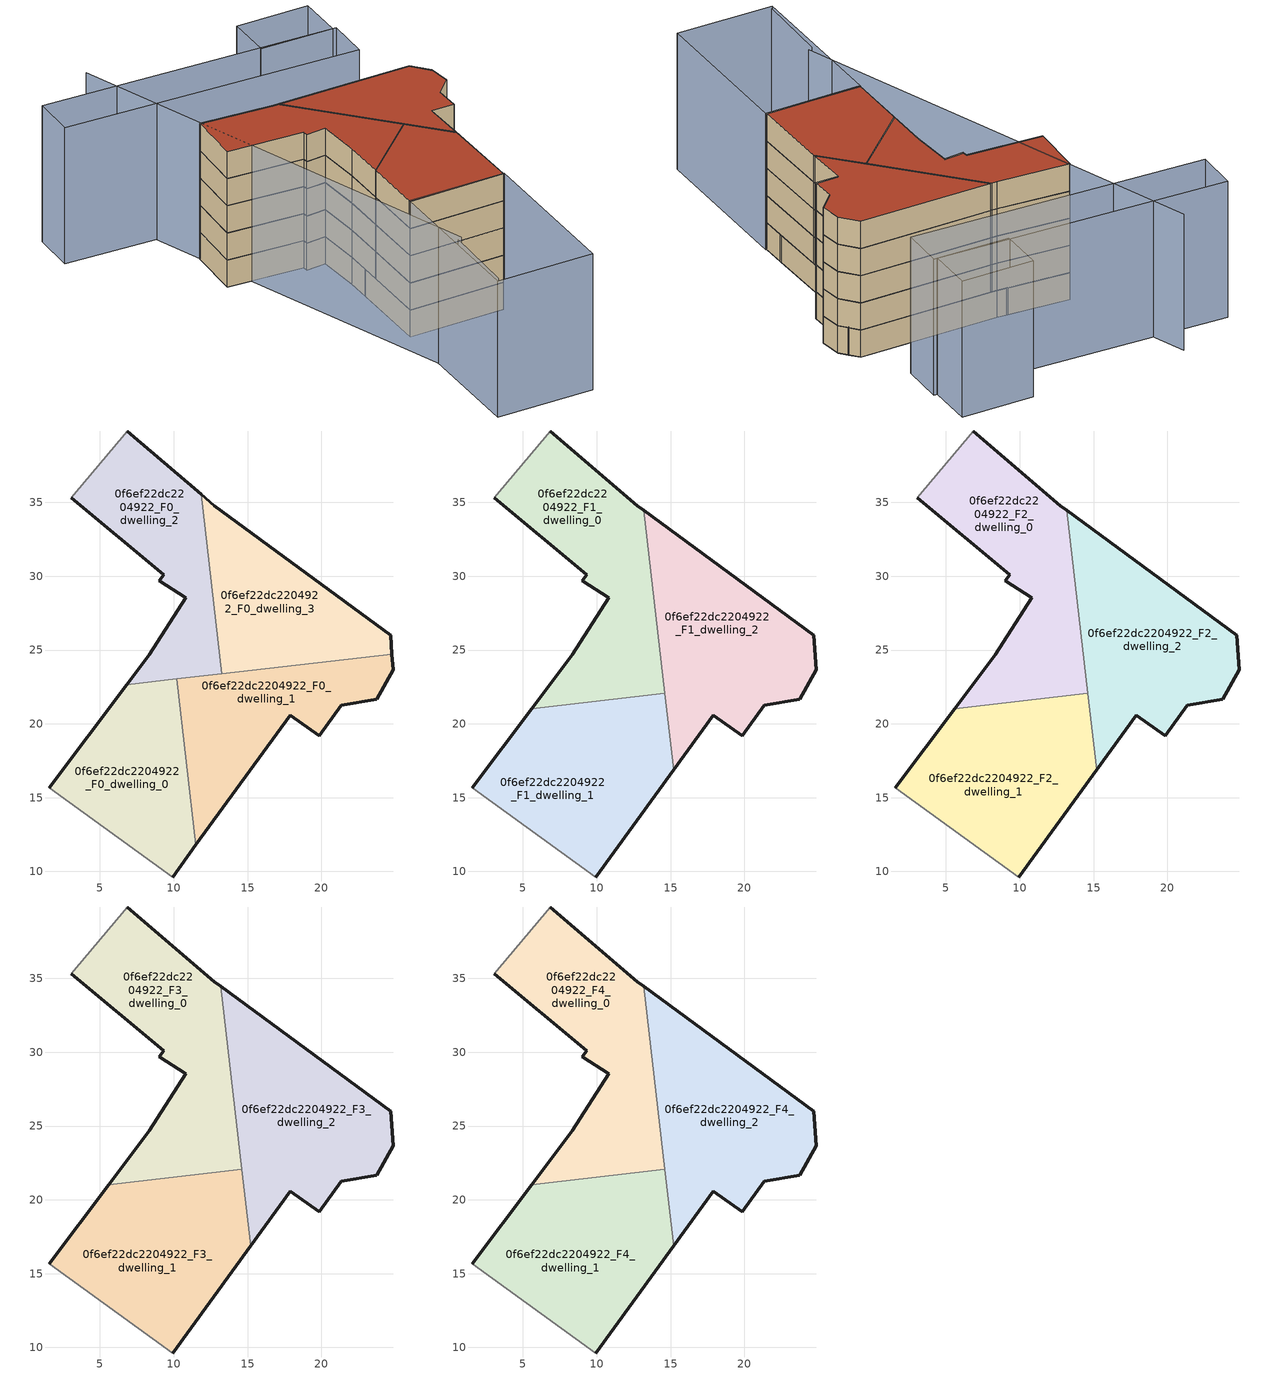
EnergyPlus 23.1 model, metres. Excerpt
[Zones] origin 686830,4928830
0f6ef22dc2204922_F0_dwelling_0
 floor ground (EU_floor_Construction): 9.93,9.63 11.5,11.8 10.2,23.04 6.81,22.65 1.58,15.67 z0
 wall outside (EU_wall_Construction): 1.58,15.67 6.81,22.65 / 11.5,11.8 9.93,9.63 z0:3
 wall adiabatic (EU_wall_Construction): 9.93,9.63 1.58,15.67 z0:3
 wall to 0f6ef22dc2204922_F0_dwelling_1 (EU_wall_Construction): 10.2,23.04 11.5,11.8 z0:3
 wall to 0f6ef22dc2204922_F0_dwelling_2 (EU_wall_Construction): 6.81,22.65 10.2,23.04 z0:3
0f6ef22dc2204922_F0_dwelling_1
 floor ground (EU_floor_Construction): 19.86,19.19 21.34,21.26 23.74,21.66 24.85,23.66 24.78,24.72 10.2,23.04 11.5,11.8 17.88,20.6 z0
 wall outside (EU_wall_Construction): 24.78,24.72 24.85,23.66 23.74,21.66 21.34,21.26 19.86,19.19 17.88,20.6 11.5,11.8 z0:3
 wall to 0f6ef22dc2204922_F0_dwelling_3 (EU_wall_Construction): 13.26,23.39 24.78,24.72 z0:3
 wall to 0f6ef22dc2204922_F0_dwelling_2 (EU_wall_Construction): 10.21,23.04 13.26,23.39 z0:3
0f6ef22dc2204922_F0_dwelling_2
 floor ground (EU_floor_Construction): 13.26,23.39 11.85,35.54 6.84,39.84 3.07,35.33 9.31,30.11 9.02,29.68 10.82,28.56 8.34,24.69 6.81,22.65 z0
 wall outside (EU_wall_Construction): 6.84,39.84 11.85,35.54 / 6.81,22.65 8.34,24.69 10.82,28.56 9.02,29.68 9.31,30.11 3.07,35.33 z0:3
 wall adiabatic (EU_wall_Construction): 3.07,35.33 6.84,39.84 z0:3
 wall to 0f6ef22dc2204922_F0_dwelling_3 (EU_wall_Construction): 11.85,35.54 13.26,23.39 z0:3
0f6ef22dc2204922_F0_dwelling_3
 floor ground (EU_floor_Construction): 24.78,24.72 24.69,25.99 12.73,34.79 11.85,35.54 13.26,23.39 z0
 wall outside (EU_wall_Construction): 11.85,35.54 12.73,34.79 24.69,25.99 24.78,24.72 z0:3
0f6ef22dc2204922_F1_dwelling_0
 floor to 0f6ef22dc2204922_F0_dwelling_2 (EU_floor_Construction): 13.26,23.39 11.85,35.54 6.84,39.84 3.07,35.33 9.31,30.11 9.02,29.68 10.82,28.56 8.34,24.69 6.81,22.65 z3
 floor to 0f6ef22dc2204922_F0_dwelling_0 (EU_floor_Construction): 10.37,21.58 10.21,23.04 6.81,22.65 5.6,21.03 z3
 floor to 0f6ef22dc2204922_F0_dwelling_3 (EU_floor_Construction): 14.43,23.53 13.17,34.46 12.73,34.79 11.85,35.54 13.26,23.39 z3
 floor to 0f6ef22dc2204922_F0_dwelling_1 (EU_floor_Construction): 14.6,22.07 14.43,23.53 10.21,23.04 10.37,21.58 z3
 wall outside (EU_wall_Construction): 6.84,39.84 12.73,34.79 13.17,34.46 / 5.6,21.03 8.34,24.69 10.82,28.56 9.02,29.68 9.31,30.11 3.07,35.33 z3:6
 wall adiabatic (EU_wall_Construction): 3.07,35.33 6.84,39.84 z3:6
 wall to 0f6ef22dc2204922_F1_dwelling_1 (EU_wall_Construction): 14.6,22.07 5.6,21.03 z3:6
 wall to 0f6ef22dc2204922_F1_dwelling_2 (EU_wall_Construction): 13.17,34.46 14.6,22.07 z3:6
0f6ef22dc2204922_F1_dwelling_1
 floor to 0f6ef22dc2204922_F0_dwelling_0 (EU_floor_Construction): 9.93,9.63 11.5,11.8 10.37,21.58 5.6,21.03 1.58,15.67 z3
 floor to 0f6ef22dc2204922_F0_dwelling_1 (EU_floor_Construction): 11.5,11.8 15.2,16.89 14.6,22.07 10.37,21.58 z3
 wall outside (EU_wall_Construction): 1.58,15.67 5.6,21.03 / 15.2,16.89 9.93,9.63 z3:6
 wall adiabatic (EU_wall_Construction): 9.93,9.63 1.58,15.67 z3:6
 wall to 0f6ef22dc2204922_F1_dwelling_2 (EU_wall_Construction): 14.6,22.07 15.2,16.89 z3:6
0f6ef22dc2204922_F1_dwelling_2
 floor to 0f6ef22dc2204922_F0_dwelling_1 (EU_floor_Construction): 23.74,21.66 24.85,23.66 24.78,24.72 14.43,23.53 15.2,16.89 17.88,20.6 19.86,19.19 21.34,21.26 z3
 floor to 0f6ef22dc2204922_F0_dwelling_3 (EU_floor_Construction): 24.78,24.72 24.69,25.99 13.17,34.46 14.43,23.53 z3
 wall outside (EU_wall_Construction): 13.17,34.46 24.69,25.99 24.85,23.66 23.74,21.66 21.34,21.26 19.86,19.19 17.88,20.6 15.2,16.89 z3:6
0f6ef22dc2204922_F2_dwelling_0
 floor to 0f6ef22dc2204922_F1_dwelling_0 (EU_floor_Construction): 14.6,22.07 13.17,34.46 12.73,34.79 6.84,39.84 3.07,35.33 9.31,30.11 9.02,29.68 10.82,28.56 8.34,24.69 5.6,21.03 z6
 wall outside (EU_wall_Construction): 6.84,39.84 12.73,34.79 13.17,34.46 / 5.6,21.03 8.34,24.69 10.82,28.56 9.02,29.68 9.31,30.11 3.07,35.33 z6:9
 wall adiabatic (EU_wall_Construction): 3.07,35.33 6.84,39.84 z6:9
 wall to 0f6ef22dc2204922_F2_dwelling_1 (EU_wall_Construction): 14.6,22.07 5.6,21.03 z6:9
 wall to 0f6ef22dc2204922_F2_dwelling_2 (EU_wall_Construction): 13.17,34.46 14.6,22.07 z6:9
0f6ef22dc2204922_F2_dwelling_1
 floor to 0f6ef22dc2204922_F1_dwelling_1 (EU_floor_Construction): 9.93,9.63 15.2,16.89 14.6,22.07 5.6,21.03 1.58,15.67 z6
 wall outside (EU_wall_Construction): 1.58,15.67 5.6,21.03 / 15.2,16.89 9.93,9.63 z6:9
 wall adiabatic (EU_wall_Construction): 9.93,9.63 1.58,15.67 z6:9
 wall to 0f6ef22dc2204922_F2_dwelling_2 (EU_wall_Construction): 14.6,22.07 15.2,16.89 z6:9
0f6ef22dc2204922_F2_dwelling_2
 floor to 0f6ef22dc2204922_F1_dwelling_2 (EU_floor_Construction): 23.74,21.66 24.85,23.66 24.69,25.99 13.17,34.46 15.2,16.89 17.88,20.6 19.86,19.19 21.34,21.26 z6
 wall outside (EU_wall_Construction): 13.17,34.46 24.69,25.99 24.85,23.66 23.74,21.66 21.34,21.26 19.86,19.19 17.88,20.6 15.2,16.89 z6:9
0f6ef22dc2204922_F3_dwelling_0
 floor to 0f6ef22dc2204922_F2_dwelling_0 (EU_floor_Construction): 14.6,22.07 13.17,34.46 12.73,34.79 6.84,39.84 3.07,35.33 9.31,30.11 9.02,29.68 10.82,28.56 8.34,24.69 5.6,21.03 z9
 wall outside (EU_wall_Construction): 6.84,39.84 12.73,34.79 13.17,34.46 / 5.6,21.03 8.34,24.69 10.82,28.56 9.02,29.68 9.31,30.11 3.07,35.33 z9:12
 wall adiabatic (EU_wall_Construction): 3.07,35.33 6.84,39.84 z9:12
 wall to 0f6ef22dc2204922_F3_dwelling_1 (EU_wall_Construction): 14.6,22.07 5.6,21.03 z9:12
 wall to 0f6ef22dc2204922_F3_dwelling_2 (EU_wall_Construction): 13.17,34.46 14.6,22.07 z9:12
0f6ef22dc2204922_F3_dwelling_1
 floor to 0f6ef22dc2204922_F2_dwelling_1 (EU_floor_Construction): 9.93,9.63 15.2,16.89 14.6,22.07 5.6,21.03 1.58,15.67 z9
 wall outside (EU_wall_Construction): 1.58,15.67 5.6,21.03 / 15.2,16.89 9.93,9.63 z9:12
 wall adiabatic (EU_wall_Construction): 9.93,9.63 1.58,15.67 z9:12
 wall to 0f6ef22dc2204922_F3_dwelling_2 (EU_wall_Construction): 14.6,22.07 15.2,16.89 z9:12
0f6ef22dc2204922_F3_dwelling_2
 floor to 0f6ef22dc2204922_F2_dwelling_2 (EU_floor_Construction): 23.74,21.66 24.85,23.66 24.69,25.99 13.17,34.46 15.2,16.89 17.88,20.6 19.86,19.19 21.34,21.26 z9
 wall outside (EU_wall_Construction): 13.17,34.46 24.69,25.99 24.85,23.66 23.74,21.66 21.34,21.26 19.86,19.19 17.88,20.6 15.2,16.89 z9:12
0f6ef22dc2204922_F4_dwelling_0
 floor to 0f6ef22dc2204922_F3_dwelling_0 (EU_floor_Construction): 14.6,22.07 13.17,34.46 12.73,34.79 6.84,39.84 3.07,35.33 9.31,30.11 9.02,29.68 10.82,28.56 8.34,24.69 5.6,21.03 z12
 wall outside (EU_wall_Construction): 6.84,39.84 12.73,34.79 13.17,34.46 / 5.6,21.03 8.34,24.69 10.82,28.56 9.02,29.68 9.31,30.11 3.07,35.33 z12:15
 wall adiabatic (EU_wall_Construction): 3.07,35.33 6.84,39.84 z12:15
 wall to 0f6ef22dc2204922_F4_dwelling_1 (EU_wall_Construction): 14.6,22.07 5.6,21.03 z12:15
 wall to 0f6ef22dc2204922_F4_dwelling_2 (EU_wall_Construction): 13.17,34.46 14.6,22.07 z12:15
 roof outside (EU_roof_Construction): 12.73,34.79 13.17,34.46 14.6,22.07 5.6,21.03 8.34,24.69 10.82,28.56 9.02,29.68 9.31,30.11 3.07,35.33 6.84,39.84 z15
0f6ef22dc2204922_F4_dwelling_1
 floor to 0f6ef22dc2204922_F3_dwelling_1 (EU_floor_Construction): 9.93,9.63 15.2,16.89 14.6,22.07 5.6,21.03 1.58,15.67 z12
 wall outside (EU_wall_Construction): 1.58,15.67 5.6,21.03 / 15.2,16.89 9.93,9.63 z12:15
 wall adiabatic (EU_wall_Construction): 9.93,9.63 1.58,15.67 z12:15
 wall to 0f6ef22dc2204922_F4_dwelling_2 (EU_wall_Construction): 14.6,22.07 15.2,16.89 z12:15
 roof outside (EU_roof_Construction): 14.6,22.07 15.2,16.89 9.93,9.63 1.58,15.67 5.6,21.03 z15
0f6ef22dc2204922_F4_dwelling_2
 floor to 0f6ef22dc2204922_F3_dwelling_2 (EU_floor_Construction): 23.74,21.66 24.85,23.66 24.69,25.99 13.17,34.46 15.2,16.89 17.88,20.6 19.86,19.19 21.34,21.26 z12
 wall outside (EU_wall_Construction): 13.17,34.46 24.69,25.99 24.85,23.66 23.74,21.66 21.34,21.26 19.86,19.19 17.88,20.6 15.2,16.89 z12:15
 roof outside (EU_roof_Construction): 24.69,25.99 24.85,23.66 23.74,21.66 21.34,21.26 19.86,19.19 17.88,20.6 15.2,16.89 13.17,34.46 z15
shading: -3.11,8.58 -8.1,2.24 / 11.11,53.47 -2.52,8.57 / -8.6,2.07 1.68,15.8 / 1.68,15.8 9.97,9.6 / 9.97,9.6 -0.31,-4.14 / -0.31,-4.14 -8.6,2.07 / 28.05,35.41 21.87,40.09 / 21.87,40.09 24.79,43.94 / 24.79,43.94 30.97,39.25 / 30.97,39.25 28.05,35.41 / 3.79,54.84 28.37,35.15 / 28.37,35.15 25.46,31.52 / 25.46,31.52 0.88,51.21 / 0.88,51.21 3.79,54.84 z0:15
[Building]
EU S2 Campaign: North Axis=0; Terrain=City; Solar Distribution=FullExterior
[Site:Location]
Bologna: Latitude=44.5; Longitude=11.25; Time Zone=1; Elevation=37
[SizingPeriod:WeatherFileDays]
AnnualSizingPeriod: Begin Month=1; Begin Day of Month=1; End Month=12; End Day of Month=31; Day of Week for Start Day=Monday; Use Weather File Daylight Saving Period=No; Use Weather File Rain and Snow Indicators=No
[MATERIAL]
EU_InternalMass_Material: Roughness=MediumRough; Thickness=0.1; Conductivity=1; Density=1800; Specific Heat=900; Thermal Absorptance=0.9; Solar Absorptance=0.7; Visible Absorptance=0.7
[MATERIAL:NOMASS] Roughness=MediumRough; Thermal Absorptance=0.9; Solar Absorptance=0.7; Visible Absorptance=0.7
Name | Thermal Resistance
EU_wall_NoMass | 0.905828
EU_roof_NoMass | 0.37593
EU_floor_NoMass | 0.67114
[CONSTRUCTION]
EU_wall_Construction: EU_wall_NoMass
EU_roof_Construction: EU_roof_NoMass
EU_floor_Construction: EU_floor_NoMass
EU_InternalMass_Construction: EU_InternalMass_Material
[ZONE] Type=1; Multiplier=1; Ceiling Height=autocalculate; Floor Area=autocalculate; Part of Total Floor Area=Yes
Name | Volume
0f6ef22dc2204922_F0_dwelling_0 | 233.749
0f6ef22dc2204922_F1_dwelling_0; 0f6ef22dc2204922_F2_dwelling_0; 0f6ef22dc2204922_F3_dwelling_0; 0f6ef22dc2204922_F4_dwelling_0 | 311.646
0f6ef22dc2204922_F0_dwelling_1 | 233.75
0f6ef22dc2204922_F1_dwelling_1; 0f6ef22dc2204922_F2_dwelling_1; 0f6ef22dc2204922_F3_dwelling_1; 0f6ef22dc2204922_F4_dwelling_1 | 311.657
0f6ef22dc2204922_F0_dwelling_2 | 233.748
0f6ef22dc2204922_F1_dwelling_2; 0f6ef22dc2204922_F2_dwelling_2; 0f6ef22dc2204922_F3_dwelling_2; 0f6ef22dc2204922_F4_dwelling_2 | 311.653
0f6ef22dc2204922_F0_dwelling_3 | 233.74
[INTERNALMASS] Construction=EU_InternalMass_Construction
Name | Zone or ZoneList | Surface Area
0f6ef22dc2204922_F0_dwelling_0_EU_InternalMass | 0f6ef22dc2204922_F0_dwelling_0 | 77.9164
0f6ef22dc2204922_F0_dwelling_1_EU_InternalMass | 0f6ef22dc2204922_F0_dwelling_1 | 77.9163
0f6ef22dc2204922_F0_dwelling_2_EU_InternalMass | 0f6ef22dc2204922_F0_dwelling_2 | 77.9161
0f6ef22dc2204922_F0_dwelling_3_EU_InternalMass | 0f6ef22dc2204922_F0_dwelling_3 | 77.9134
0f6ef22dc2204922_F1_dwelling_0_EU_InternalMass | 0f6ef22dc2204922_F1_dwelling_0 | 103.883
0f6ef22dc2204922_F1_dwelling_1_EU_InternalMass | 0f6ef22dc2204922_F1_dwelling_1 | 103.887
0f6ef22dc2204922_F1_dwelling_2_EU_InternalMass | 0f6ef22dc2204922_F1_dwelling_2 | 103.884
0f6ef22dc2204922_F2_dwelling_0_EU_InternalMass | 0f6ef22dc2204922_F2_dwelling_0 | 103.883
0f6ef22dc2204922_F2_dwelling_1_EU_InternalMass | 0f6ef22dc2204922_F2_dwelling_1 | 103.887
0f6ef22dc2204922_F2_dwelling_2_EU_InternalMass | 0f6ef22dc2204922_F2_dwelling_2 | 103.884
0f6ef22dc2204922_F3_dwelling_0_EU_InternalMass | 0f6ef22dc2204922_F3_dwelling_0 | 103.883
0f6ef22dc2204922_F3_dwelling_1_EU_InternalMass | 0f6ef22dc2204922_F3_dwelling_1 | 103.887
0f6ef22dc2204922_F3_dwelling_2_EU_InternalMass | 0f6ef22dc2204922_F3_dwelling_2 | 103.884
0f6ef22dc2204922_F4_dwelling_0_EU_InternalMass | 0f6ef22dc2204922_F4_dwelling_0 | 103.883
0f6ef22dc2204922_F4_dwelling_1_EU_InternalMass | 0f6ef22dc2204922_F4_dwelling_1 | 103.887
0f6ef22dc2204922_F4_dwelling_2_EU_InternalMass | 0f6ef22dc2204922_F4_dwelling_2 | 103.884
[OTHEREQUIPMENT] Fuel Type=Electricity; Design Level Calculation Method=Watts/Area; Power per Zone Floor Area=1; Fraction Latent=0; Fraction Radiant=0; Fraction Lost=0; Carbon Dioxide Generation Rate=0; EndUse Subcategory=EU_Step8_InternalGains
Name | Zone or ZoneList or Space or SpaceList | Schedule
EU_Step8_InternalGain_0f6ef22dc2204922_F0_dwelling_0_f000 | 0f6ef22dc2204922_F0_dwelling_0 | EU_Step8_GainSchedule_0f6ef22dc2204922_F0_dwelling_0_f000
EU_Step8_InternalGain_0f6ef22dc2204922_F0_dwelling_1_f000 | 0f6ef22dc2204922_F0_dwelling_1 | EU_Step8_GainSchedule_0f6ef22dc2204922_F0_dwelling_1_f000
EU_Step8_InternalGain_0f6ef22dc2204922_F0_dwelling_2_f000 | 0f6ef22dc2204922_F0_dwelling_2 | EU_Step8_GainSchedule_0f6ef22dc2204922_F0_dwelling_2_f000
EU_Step8_InternalGain_0f6ef22dc2204922_F0_dwelling_3_f000 | 0f6ef22dc2204922_F0_dwelling_3 | EU_Step8_GainSchedule_0f6ef22dc2204922_F0_dwelling_3_f000
EU_Step8_InternalGain_0f6ef22dc2204922_F1_dwelling_0_f000 | 0f6ef22dc2204922_F1_dwelling_0 | EU_Step8_GainSchedule_0f6ef22dc2204922_F1_dwelling_0_f000
EU_Step8_InternalGain_0f6ef22dc2204922_F1_dwelling_1_f000 | 0f6ef22dc2204922_F1_dwelling_1 | EU_Step8_GainSchedule_0f6ef22dc2204922_F1_dwelling_1_f000
EU_Step8_InternalGain_0f6ef22dc2204922_F1_dwelling_2_f000 | 0f6ef22dc2204922_F1_dwelling_2 | EU_Step8_GainSchedule_0f6ef22dc2204922_F1_dwelling_2_f000
EU_Step8_InternalGain_0f6ef22dc2204922_F2_dwelling_0_f000 | 0f6ef22dc2204922_F2_dwelling_0 | EU_Step8_GainSchedule_0f6ef22dc2204922_F2_dwelling_0_f000
EU_Step8_InternalGain_0f6ef22dc2204922_F2_dwelling_1_f000 | 0f6ef22dc2204922_F2_dwelling_1 | EU_Step8_GainSchedule_0f6ef22dc2204922_F2_dwelling_1_f000
EU_Step8_InternalGain_0f6ef22dc2204922_F2_dwelling_2_f000 | 0f6ef22dc2204922_F2_dwelling_2 | EU_Step8_GainSchedule_0f6ef22dc2204922_F2_dwelling_2_f000
EU_Step8_InternalGain_0f6ef22dc2204922_F3_dwelling_0_f000 | 0f6ef22dc2204922_F3_dwelling_0 | EU_Step8_GainSchedule_0f6ef22dc2204922_F3_dwelling_0_f000
EU_Step8_InternalGain_0f6ef22dc2204922_F3_dwelling_1_f000 | 0f6ef22dc2204922_F3_dwelling_1 | EU_Step8_GainSchedule_0f6ef22dc2204922_F3_dwelling_1_f000
EU_Step8_InternalGain_0f6ef22dc2204922_F3_dwelling_2_f000 | 0f6ef22dc2204922_F3_dwelling_2 | EU_Step8_GainSchedule_0f6ef22dc2204922_F3_dwelling_2_f000
EU_Step8_InternalGain_0f6ef22dc2204922_F4_dwelling_0_f000 | 0f6ef22dc2204922_F4_dwelling_0 | EU_Step8_GainSchedule_0f6ef22dc2204922_F4_dwelling_0_f000
EU_Step8_InternalGain_0f6ef22dc2204922_F4_dwelling_1_f000 | 0f6ef22dc2204922_F4_dwelling_1 | EU_Step8_GainSchedule_0f6ef22dc2204922_F4_dwelling_1_f000
EU_Step8_InternalGain_0f6ef22dc2204922_F4_dwelling_2_f000 | 0f6ef22dc2204922_F4_dwelling_2 | EU_Step8_GainSchedule_0f6ef22dc2204922_F4_dwelling_2_f000
[ZONEVENTILATION:DESIGNFLOWRATE] Schedule=EU_AlwaysOn; Design Flow Rate Calculation Method=AirChanges/Hour; Air Changes per Hour=0.73129; Ventilation Type=Natural; Fan Pressure Rise=0; Fan Total Efficiency=1; Constant Term Coefficient=1; Temperature Term Coefficient=0; Velocity Term Coefficient=0; Velocity Squared Term Coefficient=0; Minimum Indoor Temperature=-100; Maximum Indoor Temperature=100; Delta Temperature=-100; Minimum Outdoor Temperature=-100; Maximum Outdoor Temperature=100; Maximum Wind Speed=40
Name | Zone or ZoneList or Space or SpaceList
EU_ConstantAir_0f6ef22dc2204922_F0_dwelling_0 | 0f6ef22dc2204922_F0_dwelling_0
EU_ConstantAir_0f6ef22dc2204922_F0_dwelling_1 | 0f6ef22dc2204922_F0_dwelling_1
EU_ConstantAir_0f6ef22dc2204922_F0_dwelling_2 | 0f6ef22dc2204922_F0_dwelling_2
EU_ConstantAir_0f6ef22dc2204922_F0_dwelling_3 | 0f6ef22dc2204922_F0_dwelling_3
EU_ConstantAir_0f6ef22dc2204922_F1_dwelling_0 | 0f6ef22dc2204922_F1_dwelling_0
EU_ConstantAir_0f6ef22dc2204922_F1_dwelling_1 | 0f6ef22dc2204922_F1_dwelling_1
EU_ConstantAir_0f6ef22dc2204922_F1_dwelling_2 | 0f6ef22dc2204922_F1_dwelling_2
EU_ConstantAir_0f6ef22dc2204922_F2_dwelling_0 | 0f6ef22dc2204922_F2_dwelling_0
EU_ConstantAir_0f6ef22dc2204922_F2_dwelling_1 | 0f6ef22dc2204922_F2_dwelling_1
EU_ConstantAir_0f6ef22dc2204922_F2_dwelling_2 | 0f6ef22dc2204922_F2_dwelling_2
EU_ConstantAir_0f6ef22dc2204922_F3_dwelling_0 | 0f6ef22dc2204922_F3_dwelling_0
EU_ConstantAir_0f6ef22dc2204922_F3_dwelling_1 | 0f6ef22dc2204922_F3_dwelling_1
EU_ConstantAir_0f6ef22dc2204922_F3_dwelling_2 | 0f6ef22dc2204922_F3_dwelling_2
EU_ConstantAir_0f6ef22dc2204922_F4_dwelling_0 | 0f6ef22dc2204922_F4_dwelling_0
EU_ConstantAir_0f6ef22dc2204922_F4_dwelling_1 | 0f6ef22dc2204922_F4_dwelling_1
EU_ConstantAir_0f6ef22dc2204922_F4_dwelling_2 | 0f6ef22dc2204922_F4_dwelling_2
[HVACTEMPLATE:THERMOSTAT] Constant Heating Setpoint=20; Constant Cooling Setpoint=50
EU_HeatOnly_0f6ef22dc2204922_F0_dwelling_0; EU_HeatOnly_0f6ef22dc2204922_F0_dwelling_1; EU_HeatOnly_0f6ef22dc2204922_F0_dwelling_2; EU_HeatOnly_0f6ef22dc2204922_F0_dwelling_3; EU_HeatOnly_0f6ef22dc2204922_F1_dwelling_0; EU_HeatOnly_0f6ef22dc2204922_F1_dwelling_1; EU_HeatOnly_0f6ef22dc2204922_F1_dwelling_2; EU_HeatOnly_0f6ef22dc2204922_F2_dwelling_0; EU_HeatOnly_0f6ef22dc2204922_F2_dwelling_1; EU_HeatOnly_0f6ef22dc2204922_F2_dwelling_2; EU_HeatOnly_0f6ef22dc2204922_F3_dwelling_0; EU_HeatOnly_0f6ef22dc2204922_F3_dwelling_1; EU_HeatOnly_0f6ef22dc2204922_F3_dwelling_2; EU_HeatOnly_0f6ef22dc2204922_F4_dwelling_0; EU_HeatOnly_0f6ef22dc2204922_F4_dwelling_1; EU_HeatOnly_0f6ef22dc2204922_F4_dwelling_2
[HVACTEMPLATE:ZONE:IDEALLOADSAIRSYSTEM] System Availability Schedule=EU_AlwaysOn; Maximum Heating Supply Air Temperature=50; Minimum Cooling Supply Air Temperature=13; Maximum Heating Supply Air Humidity Ratio=0.0156; Minimum Cooling Supply Air Humidity Ratio=0.0077; Heating Limit=NoLimit; Cooling Limit=NoLimit; Heating Availability Schedule=EU_AlwaysOn; Cooling Availability Schedule=EU_CoolingOff; Dehumidification Control Type=ConstantSensibleHeatRatio; Cooling Sensible Heat Ratio=0.7; Dehumidification Setpoint=60; Humidification Control Type=None; Humidification Setpoint=30; Outdoor Air Method=None; Outdoor Air Flow Rate per Person=0.00944; Outdoor Air Flow Rate per Zone Floor Area=0; Outdoor Air Flow Rate per Zone=0; Demand Controlled Ventilation Type=None; Outdoor Air Economizer Type=NoEconomizer; Heat Recovery Type=None; Sensible Heat Recovery Effectiveness=0.7; Latent Heat Recovery Effectiveness=0.65
Name | Template Thermostat
0f6ef22dc2204922_F0_dwelling_0 | EU_HeatOnly_0f6ef22dc2204922_F0_dwelling_0
0f6ef22dc2204922_F0_dwelling_1 | EU_HeatOnly_0f6ef22dc2204922_F0_dwelling_1
0f6ef22dc2204922_F0_dwelling_2 | EU_HeatOnly_0f6ef22dc2204922_F0_dwelling_2
0f6ef22dc2204922_F0_dwelling_3 | EU_HeatOnly_0f6ef22dc2204922_F0_dwelling_3
0f6ef22dc2204922_F1_dwelling_0 | EU_HeatOnly_0f6ef22dc2204922_F1_dwelling_0
0f6ef22dc2204922_F1_dwelling_1 | EU_HeatOnly_0f6ef22dc2204922_F1_dwelling_1
0f6ef22dc2204922_F1_dwelling_2 | EU_HeatOnly_0f6ef22dc2204922_F1_dwelling_2
0f6ef22dc2204922_F2_dwelling_0 | EU_HeatOnly_0f6ef22dc2204922_F2_dwelling_0
0f6ef22dc2204922_F2_dwelling_1 | EU_HeatOnly_0f6ef22dc2204922_F2_dwelling_1
0f6ef22dc2204922_F2_dwelling_2 | EU_HeatOnly_0f6ef22dc2204922_F2_dwelling_2
0f6ef22dc2204922_F3_dwelling_0 | EU_HeatOnly_0f6ef22dc2204922_F3_dwelling_0
0f6ef22dc2204922_F3_dwelling_1 | EU_HeatOnly_0f6ef22dc2204922_F3_dwelling_1
0f6ef22dc2204922_F3_dwelling_2 | EU_HeatOnly_0f6ef22dc2204922_F3_dwelling_2
0f6ef22dc2204922_F4_dwelling_0 | EU_HeatOnly_0f6ef22dc2204922_F4_dwelling_0
0f6ef22dc2204922_F4_dwelling_1 | EU_HeatOnly_0f6ef22dc2204922_F4_dwelling_1
0f6ef22dc2204922_F4_dwelling_2 | EU_HeatOnly_0f6ef22dc2204922_F4_dwelling_2
[SIZING:ZONE] Zone Cooling Design Supply Air Temperature Input Method=SupplyAirTemperature; Zone Cooling Design Supply Air Temperature=13; Zone Heating Design Supply Air Temperature Input Method=SupplyAirTemperature; Zone Heating Design Supply Air Temperature=50; Zone Cooling Design Supply Air Humidity Ratio=0.008; Zone Heating Design Supply Air Humidity Ratio=0.008; Cooling Design Air Flow Method=DesignDay; Cooling Design Air Flow Rate=0; Cooling Minimum Air Flow per Zone Floor Area=0.000762; Cooling Minimum Air Flow=0; Cooling Minimum Air Flow Fraction=0.2; Heating Design Air Flow Method=DesignDay; Heating Design Air Flow Rate=0; Heating Maximum Air Flow per Zone Floor Area=0.002032; Heating Maximum Air Flow=0.141576; Heating Maximum Air Flow Fraction=0.3; Account for Dedicated Outdoor Air System=No; Dedicated Outdoor Air System Control Strategy=NeutralSupplyAir; Dedicated Outdoor Air Low Setpoint Temperature for Design=autosize; Dedicated Outdoor Air High Setpoint Temperature for Design=autosize; Zone Load Sizing Method=Sensible Load Only No Latent Load; Zone Latent Cooling Design Supply Air Humidity Ratio Input Method=HumidityRatioDifference; Zone Cooling Design Supply Air Humidity Ratio Difference=0.005; Zone Latent Heating Design Supply Air Humidity Ratio Input Method=HumidityRatioDifference; Zone Humidification Design Supply Air Humidity Ratio Difference=0.005
0f6ef22dc2204922_F0_dwelling_0; 0f6ef22dc2204922_F0_dwelling_1; 0f6ef22dc2204922_F0_dwelling_2; 0f6ef22dc2204922_F0_dwelling_3; 0f6ef22dc2204922_F1_dwelling_0; 0f6ef22dc2204922_F1_dwelling_1; 0f6ef22dc2204922_F1_dwelling_2; 0f6ef22dc2204922_F2_dwelling_0; 0f6ef22dc2204922_F2_dwelling_1; 0f6ef22dc2204922_F2_dwelling_2; 0f6ef22dc2204922_F3_dwelling_0; 0f6ef22dc2204922_F3_dwelling_1; 0f6ef22dc2204922_F3_dwelling_2; 0f6ef22dc2204922_F4_dwelling_0; 0f6ef22dc2204922_F4_dwelling_1; 0f6ef22dc2204922_F4_dwelling_2
[SCHEDULE:CONSTANT]
Name | Hourly Value
EU_AlwaysOn | 1
EU_CoolingOff | 0
[SCHEDULE:FILE] Column Number=1; Rows to Skip at Top=0; Number of Hours of Data=8760; Column Separator=Comma; Interpolate to Timestep=No; Minutes per Item=60; Adjust Schedule for Daylight Savings=Yes
Name | File
EU_Step8_GainSchedule_0f6ef22dc2204922_F0_dwelling_0_f000 | ../../schedules/0f6ef22dc2204922/0f6ef22dc2204922_F0_dwelling_0_f000_gain.csv
EU_Step8_GainSchedule_0f6ef22dc2204922_F0_dwelling_1_f000 | ../../schedules/0f6ef22dc2204922/0f6ef22dc2204922_F0_dwelling_1_f000_gain.csv
EU_Step8_GainSchedule_0f6ef22dc2204922_F0_dwelling_2_f000 | ../../schedules/0f6ef22dc2204922/0f6ef22dc2204922_F0_dwelling_2_f000_gain.csv
EU_Step8_GainSchedule_0f6ef22dc2204922_F0_dwelling_3_f000 | ../../schedules/0f6ef22dc2204922/0f6ef22dc2204922_F0_dwelling_3_f000_gain.csv
EU_Step8_GainSchedule_0f6ef22dc2204922_F1_dwelling_0_f000 | ../../schedules/0f6ef22dc2204922/0f6ef22dc2204922_F1_dwelling_0_f000_gain.csv
EU_Step8_GainSchedule_0f6ef22dc2204922_F1_dwelling_1_f000 | ../../schedules/0f6ef22dc2204922/0f6ef22dc2204922_F1_dwelling_1_f000_gain.csv
EU_Step8_GainSchedule_0f6ef22dc2204922_F1_dwelling_2_f000 | ../../schedules/0f6ef22dc2204922/0f6ef22dc2204922_F1_dwelling_2_f000_gain.csv
EU_Step8_GainSchedule_0f6ef22dc2204922_F2_dwelling_0_f000 | ../../schedules/0f6ef22dc2204922/0f6ef22dc2204922_F2_dwelling_0_f000_gain.csv
EU_Step8_GainSchedule_0f6ef22dc2204922_F2_dwelling_1_f000 | ../../schedules/0f6ef22dc2204922/0f6ef22dc2204922_F2_dwelling_1_f000_gain.csv
EU_Step8_GainSchedule_0f6ef22dc2204922_F2_dwelling_2_f000 | ../../schedules/0f6ef22dc2204922/0f6ef22dc2204922_F2_dwelling_2_f000_gain.csv
EU_Step8_GainSchedule_0f6ef22dc2204922_F3_dwelling_0_f000 | ../../schedules/0f6ef22dc2204922/0f6ef22dc2204922_F3_dwelling_0_f000_gain.csv
EU_Step8_GainSchedule_0f6ef22dc2204922_F3_dwelling_1_f000 | ../../schedules/0f6ef22dc2204922/0f6ef22dc2204922_F3_dwelling_1_f000_gain.csv
EU_Step8_GainSchedule_0f6ef22dc2204922_F3_dwelling_2_f000 | ../../schedules/0f6ef22dc2204922/0f6ef22dc2204922_F3_dwelling_2_f000_gain.csv
EU_Step8_GainSchedule_0f6ef22dc2204922_F4_dwelling_0_f000 | ../../schedules/0f6ef22dc2204922/0f6ef22dc2204922_F4_dwelling_0_f000_gain.csv
EU_Step8_GainSchedule_0f6ef22dc2204922_F4_dwelling_1_f000 | ../../schedules/0f6ef22dc2204922/0f6ef22dc2204922_F4_dwelling_1_f000_gain.csv
EU_Step8_GainSchedule_0f6ef22dc2204922_F4_dwelling_2_f000 | ../../schedules/0f6ef22dc2204922/0f6ef22dc2204922_F4_dwelling_2_f000_gain.csv
